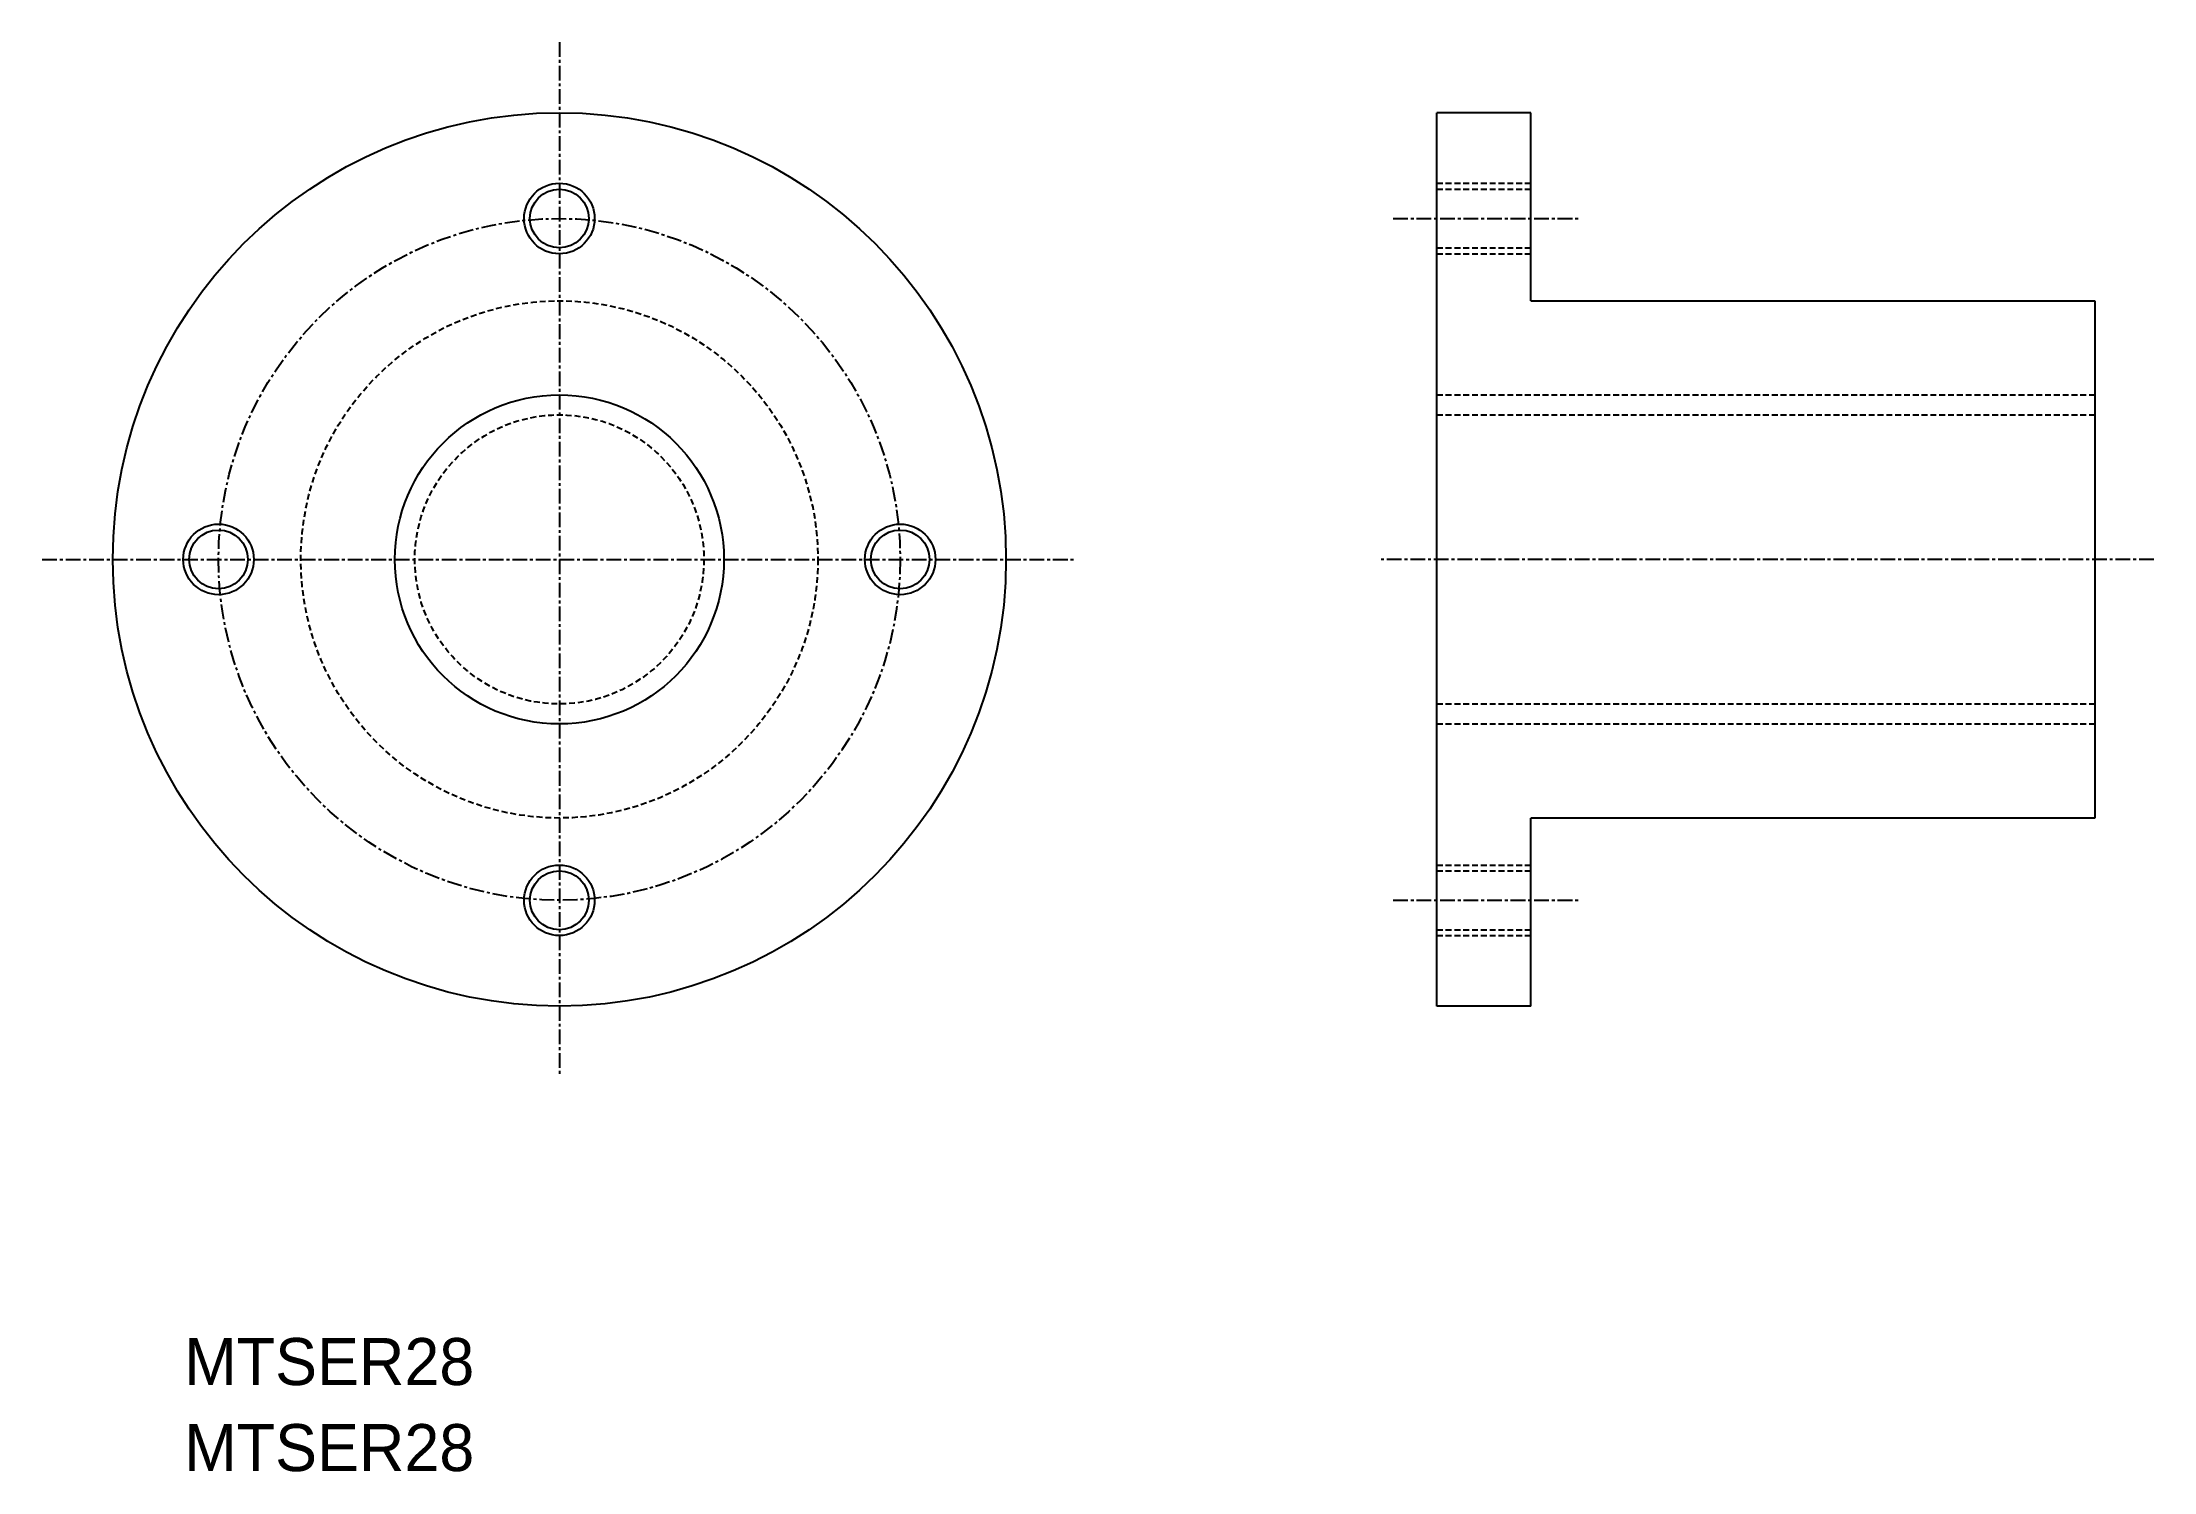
# Model space of a CAD drawing. Extents: x 432 to 612, y 140 to 262.
import ezdxf

# ---------------------------------------------------------------- set-up
doc = ezdxf.new("R2010")
doc.units = 0
doc.linetypes.add('CENTER', pattern=[2, 1.25, -0.25, 0.25, -0.25])
doc.linetypes.add('DASHED', pattern=[0.75, 0.5, -0.25])
doc.layers.get('0').update_dxf_attribs({"linetype": 'CONTINUOUS'})
doc.layers.add('CENTER', color=1, linetype='CENTER')

msp = doc.modelspace()

# ---------------------------------------------------------------- linework, layer by layer
at = {"color": 7, "linetype": 'CONTINUOUS'}
for p, q in [((550.53, 179.64), (550.53, 255.64)), ((558.53, 255.64), (550.53, 255.64)), ((558.53, 239.64), (558.53, 255.64)), ((558.53, 239.64), (606.53, 239.64)), ((606.53, 239.64), (606.53, 195.64)), ((606.53, 195.64), (558.53, 195.64)), ((558.53, 179.64), (558.53, 195.64)), ((558.53, 179.64), (550.53, 179.64))]:
    msp.add_line(p, q, dxfattribs=at)
at = {"color": 3, "linetype": 'DASHED'}
for p, q in [((550.53, 249.64), (558.53, 249.64)), ((550.53, 249.14), (558.53, 249.14)), ((550.53, 244.14), (558.53, 244.14)), ((550.53, 243.64), (558.53, 243.64)), ((550.53, 231.64), (606.53, 231.64)), ((550.53, 229.94), (606.53, 229.94)), ((550.53, 205.34), (606.53, 205.34)), ((550.53, 203.64), (606.53, 203.64)), ((550.53, 191.64), (558.53, 191.64)), ((550.53, 191.14), (558.53, 191.14)), ((550.53, 186.14), (558.53, 186.14)), ((550.53, 185.64), (558.53, 185.64))]:
    msp.add_line(p, q, dxfattribs=at)
at = {"color": 7, "linetype": 'CONTINUOUS'}
for centre, radius in [((475.87, 217.64), 38), ((475.87, 246.64), 2.5), ((475.87, 217.64), 14), ((446.87, 217.64), 2.5), ((504.87, 217.64), 2.5), ((475.87, 188.64), 2.5)]:
    msp.add_circle(centre, radius, dxfattribs=at)
at = {"color": 3, "linetype": 'CONTINUOUS'}
for centre in [(475.87, 246.64), (446.87, 217.64), (504.87, 217.64), (475.87, 188.64)]:
    msp.add_circle(centre, 3, dxfattribs=at)
at = {"color": 3, "linetype": 'DASHED'}
for radius in [22, 12.3]:
    msp.add_circle((475.87, 217.64), radius, dxfattribs=at)
at = {"layer": 'CENTER', "color": 1, "linetype": 'CENTER'}
for p, q in [((475.87, 261.64), (475.87, 173.64)), ((546.81, 246.64), (562.55, 246.64)), ((431.87, 217.64), (519.87, 217.64)), ((611.53, 217.64), (545.53, 217.64)), ((546.81, 188.64), (562.55, 188.64))]:
    msp.add_line(p, q, dxfattribs=at)
msp.add_circle((475.87, 217.64), 29, dxfattribs=at)

# ---------------------------------------------------------------- texts
at = {"color": 7, "linetype": 'CONTINUOUS'}
for p in [(443.96, 147.4), (443.96, 140.08)]:
    msp.add_text('MTSER28', height=4, dxfattribs=at).set_placement(p)

doc.saveas('drawing.dxf')
